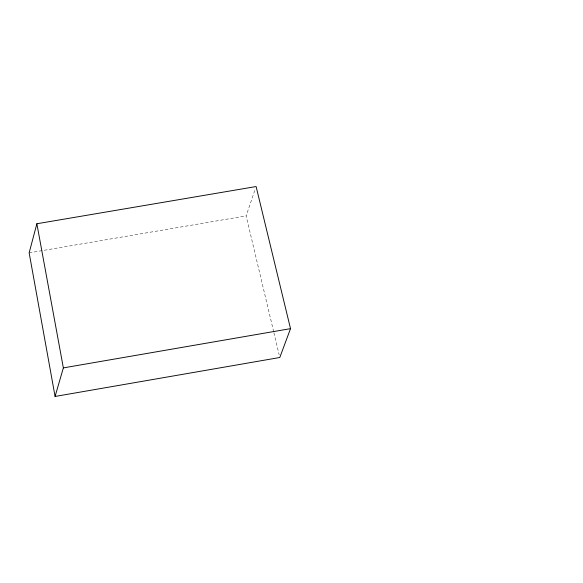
<?xml version="1.0" encoding="UTF-8"?>
<svg xmlns="http://www.w3.org/2000/svg" width="583" height="583" viewBox="0 0 583 583"><rect width="100%" height="100%" fill="white"/><g stroke="black" fill="none" stroke-linecap="round" stroke-linejoin="round"><path stroke-width="0.44" stroke-dasharray="2.92 2.19" d="M273.689 331.836L246.128 215.892L255.259 189.06M29.15 252.84L246.128 215.892M273.901 332.718L279.162 354.843"/><path stroke-width="0.87" d="M36.86 223.755L29.15 252.84L55.079 396.455L279.796 357.503L290.516 328.644L256.112 186.545L36.86 223.755L63.358 367.895L55.079 396.455M63.358 367.895L290.516 328.644"/></g></svg>
